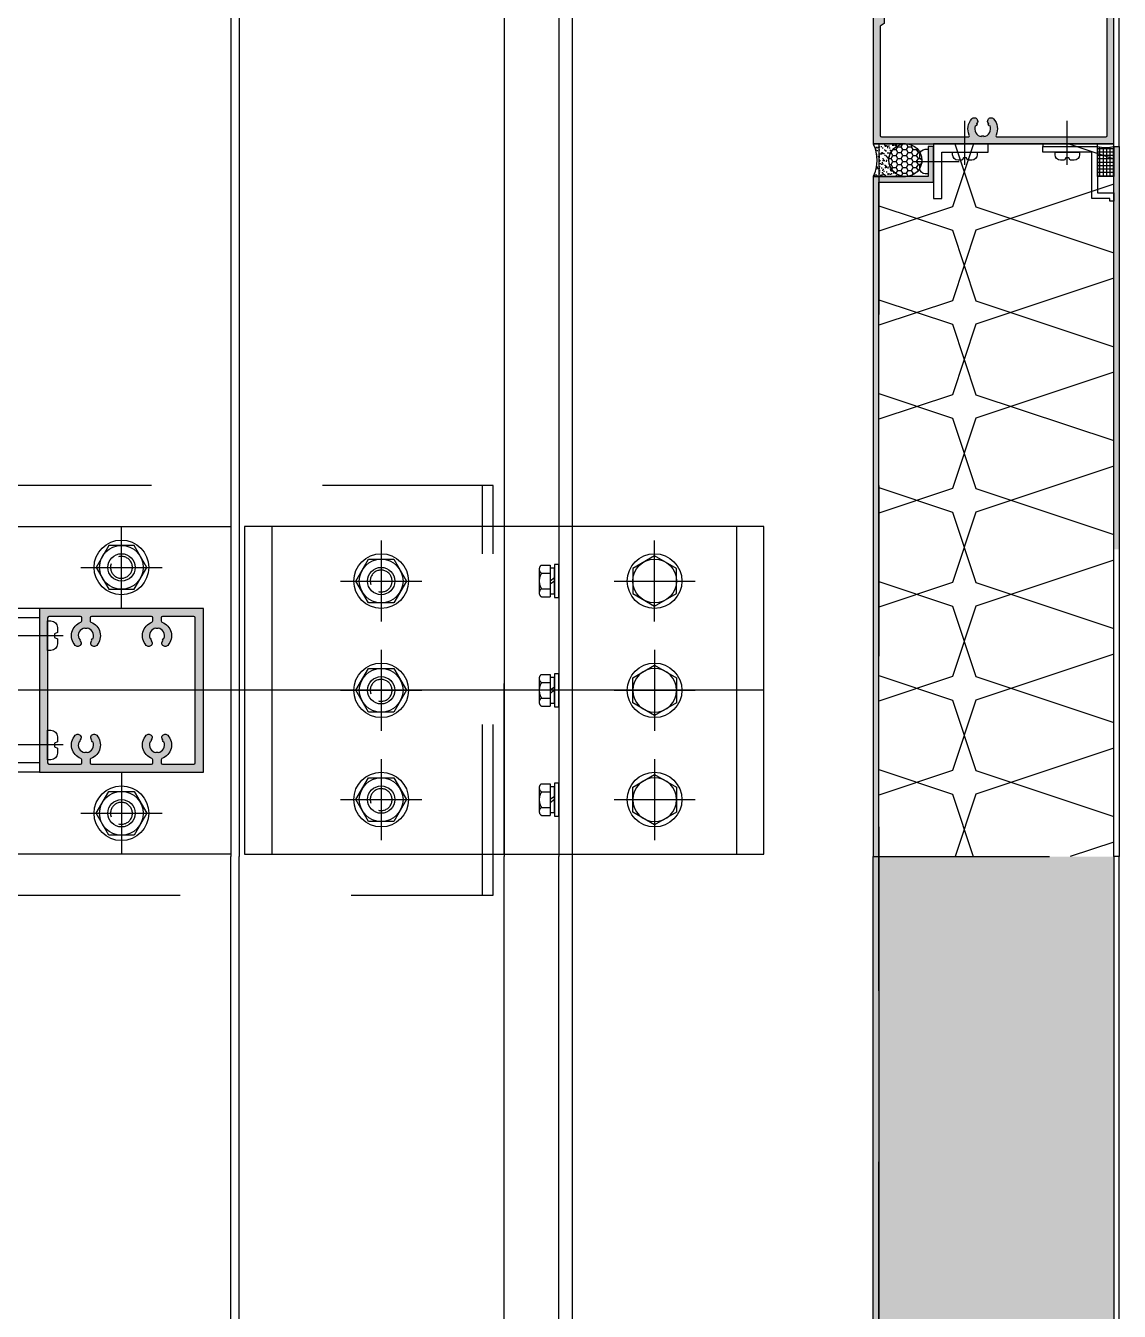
# Model space of a CAD drawing. Header units: millimetres. Extents: x 12351878 to 12381578, y 696206 to 738256.
# Drawn here: x 12375684.5 to 12376084.5, y 718611.3 to 719081.7 of the extents above; entities that cross this region are included whole.
import ezdxf

# ---------------------------------------------------------------- set-up
doc = ezdxf.new("R2010")
doc.units = ezdxf.units.MM
doc.header["$LTSCALE"] = 1000
for name, pattern in [('CENTER', [50.800000000000004, 31.75, -6.35, 6.35, -6.35]), ('CENTER2', [28.575000000000003, 19.05, -3.175, 3.175, -3.175]), ('HIDDEN', [0.125, 0.0625, -0.0625])]:
    doc.linetypes.add(name, pattern=pattern)
for name, color, linetype in [('ALUM', 1, 'Continuous'), ('ELASTOMER', 6, 'Continuous'), ('ELASTOMER-V', 241, 'Continuous'), ('ELASTROMER-V', 241, 'Continuous'), ('EXTRUSION-V', 141, 'Continuous'), ('EXTRUSION1', 4, 'Continuous'), ('EXTRUSION2', 133, 'Continuous'), ('FASTENER', 191, 'Continuous'), ('GRID', 8, 'CENTER'), ('INSUL', 8, 'HIDDEN'), ('SILICONE', 8, 'Continuous'), ('SILICONE-V', 9, 'Continuous'), ('SUS-V', 201, 'Continuous'), ('SYMBOL', 7, 'Continuous'), ('型材断面填充', 254, 'Continuous'), ('铝板断面填充', 14, 'Continuous')]:
    doc.layers.add(name, color=color, linetype=linetype)
pattern_1 = [(108.4349488229, (4.298127259986088, -84.81947217989064), (-85.96254519989373, 223.5026175200561), [27.18393566857991, -244.6535006285731]), (18.43494882299999, (-81.66441793996306, -110.6082357398754), (171.925090399852, 68.7700361601878), [81.55266663119177, -190.2847696659613]), (71.565051177, (-4.298127260008826, -84.81947217989064), (6.041983059165127e-11, 34.3850180799565), [27.1839356685799, -244.6535006285729]), (161.5650511771, (-4.298127260008826, -59.0307086199059), (-85.96254520004057, 17.1925090400064), [81.55266663119174, -190.2847696659613])]

# ---------------------------------------------------------------- blocks, each defined once
blk = doc.blocks.new('*U133')
at = {"linetype": 'CENTER2', "ltscale": 0.5}
blk.add_line((0, 5.682552812322683), (0, -13.72271173098998), dxfattribs=at)
at = {"color": 0, "linetype": 'ByBlock'}
blk.add_lwpolyline([(-0.6749999999992724, 2.506874680595502), (-1.174999999999272, 3.599999999998545), (-2.999999999998181, 3.600000000002183, 0.4142135623730951), (-5.399999999999636, 1.200000000000728), (-5.399999999999636, 0), (5.399999999999636, 0), (5.400000000001455, 1.19999999999709, 0.4142135623730951), (3.000000000001819, 3.599999999998545), (1.174999999999272, 3.599999999998545), (0.6749999999992724, 2.506874680595502)], format="xyb", close=True, dxfattribs=at)
blk = doc.blocks.new('*U110')
at = {"layer": 'INSUL'}
h = blk.add_hatch(dxfattribs=at)
h.set_pattern_fill('保温棉50', color=256, scale=4.298127259997456, angle=90, pattern_type=2)
h.set_pattern_definition(pattern_1)
h.paths.add_polyline_path([(-1.13686837721616e-11, -71.92509039989827), (85.96254519993776, -71.92509039989827), (85.96254519993776, 188.9017113242342), (-1.13686837721616e-11, 188.9017113242342)])
blk.add_lwpolyline([(-1.13686837721616e-11, -71.92509039989827), (85.96254519993776, -71.92509039989827), (85.96254519993776, 188.9017113242342), (-1.13686837721616e-11, 188.9017113242342)], close=True, dxfattribs=at)
blk = doc.blocks.new('20221208-LC02')
at = {"layer": '型材断面填充', "linetype": 'ByBlock'}
h = blk.add_hatch(color=256, dxfattribs=at)
edge = h.paths.add_edge_path(flags=16)
edge.add_line((2.5, -6.99999999960346), (2.5, -47))
edge.add_arc((3, -47), 0.5, 180, 270)
edge.add_line((3, -47.5), (34.65579523838096, -47.49999999999636))
edge.add_arc((34.65579523683118, -47.00000000242653), 0.4999999975698302, 270.0000001775916, 385.0702281711805)
edge.add_arc((39.99995091589517, -44.5000000142536), 5.399999990810145, 137.5299817759611, 205.0702278479145, ccw=False)
edge.add_arc((36.9387832742359, -41.69790212291264), 1.250000000089422, 29.999999994727887, 137.5299819162502, ccw=False)
edge.add_arc((36.93878327609127, -41.69790210733845), 1.249999990696188, -42.470018660997084, 29.99999941902189, ccw=False)
edge.add_arc((39.99995091848541, -44.49999999810461), 2.900000000181009, 137.529981922016, 142.0718582329696)
edge.add_line((37.71248232560174, -42.71744917481192), (37.97509137222369, -42.86906657857253))
edge.add_arc((39.9999509184272, -44.49999999786814), 2.600000000005153, 141.1501169040583, 158.8498831005553)
edge.add_line((37.57509137225861, -43.56188690160343), (37.31248232560029, -43.41026949783918))
edge.add_arc((39.99995091840537, -44.49999999789361), 2.900000000010801, 157.9281417677023, 262.0718582346679)
edge.add_line((39.59995091844758, -47.37228132117889), (39.59995091845485, -47.06904651365767))
edge.add_arc((39.99995091835444, -44.4999999979409), 2.599999999968484, 261.1501169037022, 278.8498831005157)
edge.add_line((40.39995091844321, -47.06904651362856), (40.39995091845776, -47.37228132117889))
edge.add_arc((39.9999509183981, -44.49999999792271), 2.899999999995512, 277.9281417674047, 382.0718582349279)
edge.add_line((42.68741951114498, -43.41026949774823), (42.42481046450848, -43.5618869015052))
edge.add_arc((39.99995091839082, -44.4999999979118), 2.600000000009137, 21.15011690276566, 38.84988309937198)
edge.add_line((42.02481046449975, -42.86906657849249), (42.28741951112897, -42.71744917471733))
edge.add_arc((39.99995106457936, -44.50000017262209), 2.899999992084716, 37.92814626531133, 42.47002339311909)
edge.add_arc((43.06111853289622, -41.69790209024723), 1.249999999762535, 150.000000009156, 222.4700181958035, ccw=False)
edge.add_arc((43.06111854433402, -41.69790208929044), 1.250000009190942, 42.470018990228596, 150.0000003092716, ccw=False)
edge.add_arc((39.99995091773599, -44.49999999361535), 5.399999997576094, -25.07022803200431, 42.4700186433916, ccw=False)
edge.add_arc((45.34410659842979, -47), 0.5000000000005413, 154.9297720058249, 270)
edge.add_line((45.34410659842979, -47.5), (84.99995091736491, -47.49999999998909))
edge.add_arc((84.99995091736491, -46.99999999998909), 0.5, 270, 360)
edge.add_line((85.49995091736491, -46.99999999998909), (85.49995091736491, 47.00000000001091))
edge.add_arc((84.99995091736491, 47.00000000001091), 0.5, 0, 90)
edge.add_line((84.99995091736491, 47.50000000001091), (45.34410659792775, 47.5))
edge.add_arc((45.34410659792775, 47.00000000000364), 0.499999999996362, 90, 205.070227985965)
edge.add_arc((39.9999509169138, 44.49999999430656), 5.399999997577029, -42.470018642462094, 25.070228024716982, ccw=False)
edge.add_arc((43.06111854356277, 41.69790209003622), 1.250000009194104, 209.9999996913284, 317.5299810103656, ccw=False)
edge.add_arc((43.06111853211041, 41.69790209099301), 1.249999999750459, 137.5299818046885, 209.9999999917775, ccw=False)
edge.add_arc((39.99995106378628, 44.50000017328784), 2.899999992045648, 317.5299766079323, 322.0718537359109)
edge.add_line((42.28741951034317, 42.71744917545584), (42.02481046370667, 42.86906657922373))
edge.add_arc((39.99995091759047, 44.49999999858846), 2.599999999980514, 321.1501169016652, 338.8498830984475)
edge.add_line((42.42481046370085, 43.56188690224371), (42.68741951033735, 43.41026949849038))
edge.add_arc((39.99995091757592, 44.49999999861393), 2.899999999996318, 337.9281417661126, 442.0718582336118)
edge.add_line((40.39995091758465, 47.37228132187738), (40.3999509175701, 47.06904651432706))
edge.add_arc((39.99995091753226, 44.49999999863212), 2.599999999968184, 81.15011690061799, 98.84988309743153)
edge.add_line((39.59995091758174, 47.06904651434161), (39.59995091756718, 47.37228132186283))
edge.add_arc((39.99995091757592, 44.49999999858846), 2.900000000006504, 97.92814176635848, 202.0718582335795)
edge.add_line((37.31248232479993, 43.41026949847583), (37.57509137145098, 43.56188690225099))
edge.add_arc((39.99995091759047, 44.49999999855208), 2.599999999991428, 201.1501169004238, 218.8498830971071)
edge.add_line((37.97509137143061, 42.86906657922373), (37.71248232480866, 42.71744917546312))
edge.add_arc((39.99995091768506, 44.49999999883585), 2.900000000224605, 217.9281417683661, 222.4700180793446)
edge.add_arc((36.93878327532002, 41.6979021079751), 1.249999990694837, -29.999999418133086, 42.47001866193938, ccw=False)
edge.add_arc((36.93878327346465, 41.69790212354928), 1.250000000087285, 222.4700180848151, 330.00000000616086, ccw=False)
edge.add_arc((39.99995091507299, 44.50000001494118), 5.39999999081059, 154.9297721593727, 222.4700182250489, ccw=False)
edge.add_arc((34.65579523569613, 47.00000000243381), 0.4999999975694139, 334.929771835921, 449.9999998232421)
edge.add_line((34.65579523723864, 47.50000000000364), (3, 47.5))
edge.add_arc((3, 47), 0.5, 90, 180)
edge.add_line((2.5, 47), (2.5, 7.00000000039654))
edge.add_line((2.5, 7.00000000039654), (4, 6.00000000039654))
edge.add_line((4, 6.00000000039654), (4, -5.99999999960346))
edge.add_line((4, -5.99999999960346), (2.5, -6.99999999960346))
edge = h.paths.add_edge_path()
edge.add_line((0, -0.2999999999992724), (0, -50))
edge.add_line((0, -50), (87.99995091736491, -49.99999999998909))
edge.add_line((87.99995091736491, -49.99999999998909), (87.99995091736491, 50.00000000001091))
edge.add_line((87.99995091736491, 50.00000000001091), (0, 50))
edge.add_line((0, 50), (0, 0.2999999999992724))
edge.add_arc((0, 0), 0.2999999999992724, -90, 90, ccw=False)
at = {"color": 0, "linetype": 'ByBlock'}
for points in [[(0, -0.2999999999992724), (0, -50), (87.99995091736491, -49.99999999998909), (87.99995091736491, 50.00000000001091), (0, 50), (0, 0.2999999999992724, -0.9999999999999999)], [(2.5, -6.99999999960346), (2.5, -47, 0.414213562373095), (3, -47.5), (34.65579523838096, -47.49999999999636, 0.5490175104175196), (35.10868978350481, -46.78813559492119, -0.3035384596239542), (36.01674482313683, -40.85389673494501, -0.5069448702634813), (38.02131502910197, -41.07290212296721, -0.3271885650726631), (37.86082171175804, -42.54190749825284, 0.01982026876785896), (37.71248232560174, -42.71744917481192), (37.97509137222369, -42.86906657857253, 0.07738371066582642), (37.57509137225861, -43.56188690160343), (37.31248232560029, -43.41026949783918, 0.4885090795910595), (39.59995091844758, -47.37228132117889), (39.59995091845485, -47.06904651365767, 0.07738371066725233), (40.39995091844321, -47.06904651362856), (40.39995091845776, -47.37228132117889, 0.4885090795940417), (42.68741951114498, -43.41026949774823), (42.42481046450848, -43.5618869015052, 0.07738371066635864), (42.02481046449975, -42.86906657849249), (42.28741951112897, -42.71744917471733, 0.01982027233345179), (42.1390800836889, -42.54190747979737, -0.3271885655898134), (41.97858677827026, -41.07290209053826, -0.5069448669586435), (43.98315698879742, -40.85389668058633, -0.3035384624997088), (44.89121204890398, -46.78813559286573, 0.5490175104135072), (45.34410659842979, -47.5), (84.99995091736491, -47.49999999998909, 0.414213562373095), (85.49995091736491, -46.99999999998909), (85.49995091736491, 47.00000000001091, 0.414213562373095), (84.99995091736491, 47.50000000001091), (45.34410659792775, 47.5, 0.5490175103733188), (44.89121204837284, 46.78813559293485, -0.3035384624606132), (43.98315698803344, 40.85389668134303, -0.5069448669602903), (41.97858677750628, 41.07290209127314, -0.3271885655898843), (42.13908008290309, 42.54190748052861, 0.01982027233416778), (42.28741951034317, 42.71744917545584), (42.02481046370667, 42.86906657922373, 0.07738371066710646), (42.42481046370085, 43.56188690224371), (42.68741951033735, 43.41026949849038, 0.4885090795931064), (40.39995091758465, 47.37228132187738), (40.3999509175701, 47.06904651432706, 0.07738371066724005), (39.59995091758174, 47.06904651434161), (39.59995091756718, 47.37228132186283, 0.4885090795916054), (37.31248232479993, 43.41026949847583), (37.57509137145098, 43.56188690225099, 0.07738371066666419), (37.97509137143061, 42.86906657922373), (37.71248232480866, 42.71744917546312, 0.01982026876795936), (37.86082171097223, 42.54190749890404, -0.327188565073362), (38.02131502833799, 41.07290212362204, -0.5069448702631493), (36.01674482238013, 40.85389673556347, -0.3035384595938929), (35.10868978239159, 46.78813559498667, 0.549017510375187), (34.65579523723864, 47.50000000000364), (3, 47.5, 0.414213562373095), (2.5, 47), (2.5, 7.00000000039654), (4, 6.00000000039654), (4, -5.99999999960346)]]:
    blk.add_lwpolyline(points, format="xyb", close=True, dxfattribs=at)
blk = doc.blocks.new('*U113')
at = {"layer": 'ELASTOMER-V', "linetype": 'ByBlock'}
h = blk.add_hatch(dxfattribs=at)
h.set_pattern_fill('HONEY', color=256, scale=10, angle=90.00000000002557, style=0)
h.set_pattern_definition([(90, (777.9763210752899, -18948.4054980909), (-1.082531754731385, 1.874999999999516), [1.25, -2.5]), (210.0000000000255, (777.9763210752899, -18948.4054980909), (-1.082531754729711, -1.875000000000482), [1.249999999999997, -2.499999999999994]), (150.0000000000255, (777.9763210752899, -18948.4054980909), (-2.165063509461096, -9.662e-13), [-2.5, 1.25])])
edge = h.paths.add_edge_path()
edge.add_arc((6.00000064651249, 11.73395076351153), 5.999999344334356, 0, 360)
at = {"layer": 'SILICONE'}
h = blk.add_hatch(dxfattribs=at)
h.set_pattern_fill('AR-SAND', color=256, angle=90.00000000002557, style=0)
h.set_pattern_definition([(127.5000000000256, (777.9763210752899, -18948.4054980909), (-1.92682376901313, -0.0629933581104684), [0, -1.52, 0, -1.7, 0, -1.625]), (97.50000000002554, (777.9763210752899, -18948.4054980909), (-2.82214606523053, 1.769776705266466), [0, -0.82, 0, -1.369999999999999, 0, -0.525]), (57.50000000002556, (777.9763210752899, -18949.63549809088), (-0.0056590535383553, 3.114141861751492), [0, -0.4999999999999977, 0, -1.79999999999999, 0, -2.34999999999998]), (47.50000000002557, (777.9763210752899, -18949.63549809088), (-0.8776755649355914, 3.006126604571902), [0, -0.25, 0, -1.179999999999999, 0, -1.35])])
edge = h.paths.add_edge_path()
edge.add_line((-1.223408617079258e-06, 11.73395025841455), (0, 0))
edge.add_arc((5.999999995414328, -13.71720165333131), 14.97202795693112, 66.37509497301721, 113.62490502698279, ccw=False)
edge.add_line((11.99999999082866, 0), (11.9999999908614, 11.73395126860851))
edge.add_arc((6.000000646510671, 11.73395076350608), 5.999999344350748, -179.99999517673064, 4.8233733878078056e-06, ccw=False)
at = {"layer": '铝板断面填充', "linetype": 'ByBlock'}
h = blk.add_hatch(color=256, dxfattribs=at)
h.dxf.hatch_style = 1
h.paths.add_polyline_path([(260.8268017248677, 1.999999999914833), (235.0089170230833, 1.999999999900281), (13.99999999082866, 2), (13.9999999908614, 22), (0.9999999908613972, 22), (0.9999999908613972, 19.99999999999272), (11.9999999908614, 19.99999999999272), (11.99999999082866, 0), (235.0089170230833, -9.971953143752616e-11), (260.8268017248677, -9.244357382334268e-11)])
at = {"layer": 'ALUM'}
blk.add_lwpolyline([(260.8268017248677, 1.999999999914833), (235.0089170230833, 1.999999999900281), (13.99999999082866, 2), (13.9999999908614, 22), (0.9999999908613972, 22), (0.9999999908613972, 19.99999999999272), (11.9999999908614, 19.99999999999272), (11.99999999082866, 0), (235.0089170230833, -9.971953143752616e-11), (260.8268017248677, -9.244357382334268e-11)], close=True, dxfattribs=at)
at = {"layer": 'ELASTOMER'}
blk.add_circle((6.00000064651249, 11.73395076351153), 5.999999344334356, dxfattribs=at)
at = {"layer": 'EXTRUSION2'}
blk.add_lwpolyline([(-9.138602763414383e-09, 42), (-9.138602763414383e-09, 22), (19.9999999908614, 22), (19.9999999908614, 25), (2.999999990861397, 25), (2.999999990861397, 42)], close=True, dxfattribs=at)
at = {"layer": 'SILICONE'}
blk.add_lwpolyline([(-1.223408617079258e-06, 11.73395025841455), (0, 0), (0, 0, -0.2091377174264752), (11.99999999082866, 0), (11.9999999908614, 11.73395126860851, -1.000000000000909), (1.302159944316372e-06, 11.73395025841455)], format="xyb", dxfattribs=at)
at = {"layer": 'FASTENER', "xscale": -0.8333333333333337, "yscale": 0.8333333333333337, "zscale": 0.8333333333333337}
for p, rotation in [((2.999999990861397, 33.5), 269.9999999999745), ((6.499999990861397, 19.99999999999272), 180)]:
    blk.add_blockref('*U133', p, dxfattribs=dict(at, rotation=rotation))
blk = doc.blocks.new('gyqs3')
at = {"layer": 'SILICONE-V', "linetype": 'ByBlock'}
h = blk.add_hatch(dxfattribs=at)
h.set_pattern_fill('ANSI37', color=256, scale=9.999999999999998, angle=315.0000000000287, style=0)
h.set_pattern_definition([(360, (1927.384987747297, 1483.063069086988), (-6.262703787251599e-13, 1.25), []), (90, (1927.384987747297, 1483.063069086988), (-1.25, -6.262703787251599e-13), [])])
edge = h.paths.add_edge_path()
edge.add_line((3384.962588971481, 753.571656515589), (3378.962588854134, 753.571656515589))
edge.add_line((3378.962588854134, 753.571656515589), (3378.962588854134, 764.571656512795))
edge.add_arc((3381.962588904426, 777.8309493771521), 13.59444178936893, 257.2511165224275, 282.7488835497324)
edge.add_line((3384.962588971481, 764.5716565162875), (3384.962588971481, 753.571656515589))
at = {"layer": '铝板断面填充'}
blk.add_hatch(color=14, dxfattribs=at).paths.add_polyline_path([(3386.962588399649, 617.1543725326192), (3384.962588975206, 617.1543725326192), (3384.962588975206, 764.5716565162875), (3386.962588399649, 764.5716565162875)])
at = {"layer": 'ALUM', "elevation": 1.044022991641921e-07}
blk.add_lwpolyline([(3384.962588971481, 504.744854418328), (3384.962588971481, 764.5716565162875), (3386.962588394061, 764.5716565162875), (3386.962588395923, 504.744854418328)], dxfattribs=at)
at = {"layer": 'ELASTROMER-V', "linetype": 'HIDDEN', "elevation": 1.044022991641921e-07}
blk.add_lwpolyline([(3358.962588850409, 764.5716565129114), (3378.962588854134, 764.571656512795), (3378.962588854134, 765.5716565162875), (3358.962588850409, 765.5716565164039)], close=True, dxfattribs=at)
at = {"layer": 'EXTRUSION-V'}
for p, q in [((3061.990346008912, 2701.57128242671, 6.39902776006226e-08), (3061.989779282361, 504.744854418328, 6.062672738505555e-08)), ((3064.990346008912, 2701.571282426594, 6.39902776006226e-08), (3064.989779282361, 504.744854418328, 6.06267273851361e-08)), ((3161.993812968954, 1945.571655981708, 6.409633599743379e-08), (3161.994079003111, 504.744854418328, 5.786616234626847e-08)), ((3181.990245552734, 1945.571655981708, 6.415105536017231e-08), (3181.989840487018, 504.744854418328, 5.793117549911852e-08)), ((3186.989289442077, 504.744854418328, 5.794517940367478e-08), (3186.989289442077, 1945.571655981708, 6.41753533369835e-08)), ((3386.962588394061, 764.5716565162875, 1.044022991641921e-07), (3386.962588394061, 843.5716561424779, 1.044022991641921e-07))]:
    blk.add_line(p, q, dxfattribs=at)
at = {"layer": 'EXTRUSION1', "elevation": 1.044022991641921e-07}
blk.add_lwpolyline([(3383.462588850409, 744.5716565162875), (3383.462588850409, 745.5716565168696), (3376.962588854134, 745.5716565160546), (3376.962588854134, 762.5716547109187), (3358.962588669732, 762.5716565129114), (3358.962588850409, 764.5716565129114), (3378.962588854134, 764.5716545309406), (3378.962588854134, 747.5716565162875), (3384.962588848546, 747.5716565171024), (3384.962588850409, 744.5716565165203)], close=True, dxfattribs=at)
at = {"layer": 'SILICONE', "elevation": 1.044022991641921e-07}
blk.add_lwpolyline([(3384.962588971481, 753.571656515589), (3378.962588854134, 753.571656515589), (3378.962588854134, 764.571656512795), (3378.962588854134, 764.571656512795, 0.1117163067831161), (3384.962588971481, 764.5716565162875)], format="xyb", close=True, dxfattribs=at)
at = {"color": 0, "linetype": 'ByBlock', "rotation": 270}
blk.add_blockref('*U113', (3297.000045383349, 765.5716561432928, 6.417535333698348e-08), dxfattribs=at)
at = {"layer": 'EXTRUSION1'}
blk.add_blockref('20221208-LC02', (3297.000045383349, 815.5716561424779, 1.044022991641921e-07), dxfattribs=at)
at = {"layer": 'FASTENER', "xscale": -0.8333333333333337, "yscale": 0.8333333333333337, "zscale": 0.8333333333333337, "rotation": 180}
blk.add_blockref('*U133', (3367.962588762864, 762.5716556119733, 1.044022991641921e-07), dxfattribs=at)
at = {"layer": 'INSUL', "rotation": 180}
blk.add_blockref('*U110', (3384.962492762133, 693.6465657425579, 1.044022991641921e-07), dxfattribs=at)
blk = doc.blocks.new('*U167')
at = {"layer": '铝板断面填充', "linetype": 'ByBlock'}
h = blk.add_hatch(color=256, dxfattribs=at)
h.dxf.hatch_style = 1
h.paths.add_polyline_path([(3424.173190181649, 1.999999998793663), (3398.355305479864, 1.999999998779111), (13.99999999082866, 2), (13.9999999908614, 22), (0.9999999908613972, 22), (0.9999999908613972, 19.99999999999272), (11.9999999908614, 19.99999999999272), (11.99999999082866, 0), (3398.355305479864, -1.220888995067184e-09), (3424.173190181649, -1.213613037453e-09)])
at = {"layer": 'ALUM'}
blk.add_lwpolyline([(3424.173190181649, 1.999999998793663), (3398.355305479864, 1.999999998779111), (13.99999999082866, 2), (13.9999999908614, 22), (0.9999999908613972, 22), (0.9999999908613972, 19.99999999999272), (11.9999999908614, 19.99999999999272), (11.99999999082866, 0), (3398.355305479864, -1.220888995067184e-09), (3424.173190181649, -1.213613037453e-09)], close=True, dxfattribs=at)
blk = doc.blocks.new('*U166')
at = {"layer": 'INSUL'}
h = blk.add_hatch(dxfattribs=at)
h.set_pattern_fill('保温棉50', color=256, scale=4.298127259997456, angle=90, pattern_type=2)
h.set_pattern_definition(pattern_1)
h.paths.add_polyline_path([(-1.13686837721616e-11, -71.92509039989827), (85.96254519993776, -71.92509039989827), (85.96254519993776, 3352.248099871195), (-1.13686837721616e-11, 3352.248099871195)])
blk.add_lwpolyline([(-1.13686837721616e-11, -71.92509039989827), (85.96254519993776, -71.92509039989827), (85.96254519993776, 3352.248099871195), (-1.13686837721616e-11, 3352.248099871195)], close=True, dxfattribs=at)
blk = doc.blocks.new('M10.3')
at = {"color": 0, "linetype": 'ByBlock'}
blk.add_lwpolyline([(-4.618802153517009, 8), (-9.237604307034019, 0), (-4.618802153517009, -8), (4.618802153517009, -8), (9.237604307034019, 0), (4.618802153517009, 8)], close=True, dxfattribs=at)
blk.add_circle((0, 0), 8, dxfattribs=at)
blk = doc.blocks.new('20211009-LC02')
at = {"layer": '型材断面填充', "linetype": 'ByBlock'}
h = blk.add_hatch(color=256, dxfattribs=at)
edge = h.paths.add_edge_path(flags=16)
edge.add_arc((41.00000000001819, -25.44426301859392), 0.4999999999999998, 0, 69.82872861669591, ccw=False)
edge.add_line((41.50000000001819, -25.44426301859392), (41.50000000001819, -26.5))
edge.add_arc((41.00000000001819, -26.5), 0.5, -90, 0, ccw=False)
edge.add_line((41.00000000001819, -27), (18.99999999998181, -27))
edge.add_arc((18.99999999998181, -26.5), 0.5, 180, 270, ccw=False)
edge.add_line((18.49999999998181, -26.5), (18.49999999998181, -25.44426301859392))
edge.add_arc((18.99999999998181, -25.44426301859392), 0.5, 110.17127138330409, 180.0000000000004, ccw=False)
edge.add_arc((16.99999999846718, -19.99999998975896), 5.299999994241182, 290.1712713833037, 402.0225912390615)
edge.add_arc((20.00866778311671, -17.28883453651324), 1.250000000011423, 42.02259133205128, 149.9999999991663)
edge.add_arc((20.00866778311318, -17.28883453647691), 1.24999999999019, 150.0000000005275, 222.0225913352153)
edge.add_arc((17.00000000016816, -20.00000000010179), 2.799999999921372, 38.51962425816282, 42.02259133574921, ccw=False)
edge.add_line((19.19070570543408, -18.25620858124603), (19.07334647121024, -18.34962597868434))
edge.add_arc((17.00000000002131, -19.99999999997734), 2.649999999952909, 21.480375745988283, 38.5196242542641, ccw=False)
edge.add_line((19.46593906379712, -19.02961629571655), (19.60552052024286, -18.97468891624157))
edge.add_arc((17.0000000000007, -19.99999999999879), 2.799999999978288, -81.48037574623078, 21.480375745981576, ccw=False)
edge.add_line((17.41481481479423, -22.76910250249057), (17.3925925925796, -22.62075772557728))
edge.add_arc((16.99999999998181, -19.99999999997812), 2.6500000000095, 261.48037574577404, 278.51962425422596, ccw=False)
edge.add_line((16.60740740738402, -22.62075772557728), (16.58518518516211, -22.76910250250512))
edge.add_arc((16.99999999998005, -19.9999999999814), 2.800000000013497, 158.5196242543646, 261.4803757458337, ccw=False)
edge.add_line((14.39447947969893, -18.97468891622702), (14.53406093614467, -19.02961629571655))
edge.add_arc((16.99999999994845, -19.99999999999349), 2.649999999984852, 141.4803757458394, 158.5196242539085, ccw=False)
edge.add_line((14.92665352873155, -18.34962597868434), (14.8092942945077, -18.25620858124603))
edge.add_arc((16.99999999974143, -20.00000000023755), 2.799999999980722, 137.9774086628083, 141.4803757392535, ccw=False)
edge.add_arc((13.99133221682108, -17.28883453647951), 1.250000000001652, 317.977408662725, 389.9999999996919)
edge.add_arc((13.9913322168138, -17.28883453649175), 1.250000000014083, 30.0000000000111, 137.9774086680376)
edge.add_arc((16.99999999998473, -19.9999999999683), 5.299999999994172, 137.977408668096, 249.8287286534831)
edge.add_arc((14.99999999998181, -25.44426303548749), 0.4999999999999991, 0, 69.8287286534831, ccw=False)
edge.add_line((15.49999999998181, -25.44426303548749), (15.49999999998181, -26.5))
edge.add_arc((14.99999999998181, -26.5), 0.5, -90, 0, ccw=False)
edge.add_line((14.99999999998181, -27), (3.5, -27))
edge.add_arc((3.5, -26.5), 0.5, 180, 270, ccw=False)
edge.add_line((3, -26.5), (3, 26.5))
edge.add_arc((3.5, 26.5), 0.5, 90, 180, ccw=False)
edge.add_line((3.5, 27), (14.99999999998181, 27))
edge.add_arc((14.99999999998181, 26.5), 0.5, 0, 90, ccw=False)
edge.add_line((15.49999999998181, 26.5), (15.49999999998181, 25.44426303548749))
edge.add_arc((14.99999999998181, 25.4442630354875), 0.4999999999999982, 290.17127134651616, 359.9999999999992, ccw=False)
edge.add_arc((16.99999999998473, 19.9999999999683), 5.299999999994172, 110.1712713465169, 222.022591331904)
edge.add_arc((13.9913322168138, 17.28883453649175), 1.250000000014084, 222.0225913319624, 329.9999999999889)
edge.add_arc((13.99133221682108, 17.28883453647951), 1.250000000001654, 330.0000000003081, 402.0225913372749)
edge.add_arc((16.99999999974138, 20.00000000023749), 2.799999999980643, 218.5196242607463, 222.0225913371916, ccw=False)
edge.add_line((14.80929429450771, 18.25620858124603), (14.92665352873155, 18.34962597868434))
edge.add_arc((16.99999999994844, 19.99999999999348), 2.649999999984832, 201.4803757460915, 218.5196242541605, ccw=False)
edge.add_line((14.53406093614467, 19.02961629571655), (14.39447947969893, 18.97468891622702))
edge.add_arc((16.99999999998005, 19.9999999999814), 2.800000000013497, 98.51962425416622, 201.4803757456355, ccw=False)
edge.add_line((16.58518518516212, 22.76910250250512), (16.60740740738402, 22.62075772557728))
edge.add_arc((16.99999999998181, 19.99999999997812), 2.650000000009493, 81.48037574577398, 98.51962425422602, ccw=False)
edge.add_line((17.3925925925796, 22.62075772557728), (17.41481481479423, 22.76910250249057))
edge.add_arc((17.0000000000007, 19.99999999999879), 2.799999999978287, -21.48037574598152, 81.48037574623078, ccw=False)
edge.add_line((19.60552052024286, 18.97468891624158), (19.46593906379712, 19.02961629571655))
edge.add_arc((17.00000000002131, 19.99999999997734), 2.649999999952909, 321.4803757457359, 338.5196242540118, ccw=False)
edge.add_line((19.07334647121024, 18.34962597868434), (19.19070570543408, 18.25620858124603))
edge.add_arc((17.00000000016816, 20.00000000010179), 2.799999999921372, 317.97740866425073, 321.48037574183724, ccw=False)
edge.add_arc((20.00866778311318, 17.28883453647691), 1.249999999990189, 137.9774086647847, 209.9999999994725)
edge.add_arc((20.00866778311672, 17.28883453651324), 1.250000000011421, 210.0000000008337, 317.9774086679486)
edge.add_arc((16.99999999846717, 19.99999998975896), 5.299999994241182, 317.9774087609385, 429.8287286166963)
edge.add_arc((18.99999999998181, 25.44426301859392), 0.4999999999999998, 180, 249.8287286166959, ccw=False)
edge.add_line((18.49999999998181, 25.44426301859392), (18.49999999998181, 26.5))
edge.add_arc((18.99999999998181, 26.5), 0.5, 90, 180, ccw=False)
edge.add_line((18.99999999998181, 27), (41.00000000001819, 27))
edge.add_arc((41.00000000001819, 26.5), 0.5, 0, 90, ccw=False)
edge.add_line((41.50000000001819, 26.5), (41.50000000001819, 25.44426301859392))
edge.add_arc((41.00000000001819, 25.44426301859392), 0.5, -69.82872861669591, 0, ccw=False)
edge.add_arc((43.00000000153282, 19.99999998975896), 5.299999994241184, 110.1712713833037, 222.0225912390615)
edge.add_arc((39.99133221688328, 17.28883453651324), 1.250000000011421, 222.0225913320514, 329.9999999991663)
edge.add_arc((39.99133221688682, 17.28883453647691), 1.249999999990187, 330.0000000005275, 402.0225913352152)
edge.add_arc((42.99999999983196, 20.00000000010179), 2.799999999921459, 218.5196242581613, 222.0225913357477, ccw=False)
edge.add_line((40.80929429456592, 18.25620858124603), (40.92665352878976, 18.34962597868434))
edge.add_arc((42.99999999997869, 19.99999999997736), 2.649999999952919, 201.4803757459885, 218.5196242542642, ccw=False)
edge.add_line((40.53406093620288, 19.02961629571655), (40.39447947975714, 18.97468891624158))
edge.add_arc((42.9999999999993, 19.99999999999879), 2.79999999997828, 98.51962425376888, 201.4803757459815, ccw=False)
edge.add_line((42.58518518520578, 22.76910250249057), (42.6074074074204, 22.62075772557728))
edge.add_arc((43.00000000001819, 19.99999999997813), 2.650000000009483, 81.48037574577398, 98.51962425422602, ccw=False)
edge.add_line((43.39259259261598, 22.62075772557728), (43.41481481483788, 22.76910250250512))
edge.add_arc((43.00000000001994, 19.99999999998139), 2.800000000013504, -21.480375745635172, 81.48037574583373, ccw=False)
edge.add_line((45.60552052030108, 18.97468891622703), (45.46593906385533, 19.02961629571655))
edge.add_arc((43.00000000005156, 19.99999999999349), 2.649999999984842, 321.48037574583935, 338.5196242539084, ccw=False)
edge.add_line((45.07334647126845, 18.34962597868434), (45.19070570549229, 18.25620858124603))
edge.add_arc((43.00000000025856, 20.00000000023754), 2.799999999980725, 317.97740866280844, 321.4803757392536, ccw=False)
edge.add_arc((46.00866778317892, 17.28883453647951), 1.250000000001652, 137.977408662725, 209.9999999996918)
edge.add_arc((46.0086677831862, 17.28883453649176), 1.250000000014086, 210.0000000000112, 317.9774086680372)
edge.add_arc((43.00000000001526, 19.9999999999683), 5.299999999994178, 317.977408668096, 429.8287286534829)
edge.add_arc((45.0000000000182, 25.4442630354875), 0.500000000000006, 180.0000000000012, 249.82872865348452, ccw=False)
edge.add_line((44.50000000001819, 25.44426303548749), (44.50000000001819, 26.5))
edge.add_arc((45.00000000001819, 26.5), 0.5, 90, 180, ccw=False)
edge.add_line((45.00000000001819, 27), (56.5, 27))
edge.add_arc((56.5, 26.5), 0.5, 0, 90, ccw=False)
edge.add_line((57, 26.5), (57, -26.5))
edge.add_arc((56.5, -26.5), 0.5, -90, 0, ccw=False)
edge.add_line((56.5, -27), (45.00000000001819, -27))
edge.add_arc((45.00000000001819, -26.5), 0.5, 180, 270, ccw=False)
edge.add_line((44.50000000001819, -26.5), (44.50000000001819, -25.44426303548749))
edge.add_arc((45.00000000001819, -25.44426303548749), 0.5, 110.1712713465167, 180, ccw=False)
edge.add_arc((43.00000000001526, -19.9999999999683), 5.299999999994174, 290.171271346517, 402.0225913319039)
edge.add_arc((46.0086677831862, -17.28883453649176), 1.250000000014093, 42.02259133196206, 149.9999999999885)
edge.add_arc((46.00866778317892, -17.2888345364795), 1.250000000001652, 150.0000000003083, 222.0225913372751)
edge.add_arc((43.00000000025862, -20.00000000023754), 2.799999999980683, 38.51962426074721, 42.022591337192296, ccw=False)
edge.add_line((45.19070570549229, -18.25620858124602), (45.07334647126845, -18.34962597868434))
edge.add_arc((43.00000000005156, -19.99999999999349), 2.649999999984842, 21.480375746091624, 38.51962425416059, ccw=False)
edge.add_line((45.46593906385533, -19.02961629571655), (45.60552052030107, -18.97468891622702))
edge.add_arc((43.00000000001994, -19.9999999999814), 2.800000000013499, -81.48037574583361, 21.480375745635513, ccw=False)
edge.add_line((43.41481481483789, -22.76910250250512), (43.39259259261598, -22.62075772557728))
edge.add_arc((43.00000000001819, -19.99999999997813), 2.650000000009486, 261.480375745774, 278.519624254226, ccw=False)
edge.add_line((42.6074074074204, -22.62075772557728), (42.58518518520577, -22.76910250249057))
edge.add_arc((42.9999999999993, -19.9999999999988), 2.799999999978284, 158.5196242540184, 261.48037574623083, ccw=False)
edge.add_line((40.39447947975714, -18.97468891624157), (40.53406093620288, -19.02961629571655))
edge.add_arc((42.9999999999787, -19.99999999997733), 2.649999999952914, 141.4803757457364, 158.5196242540122, ccw=False)
edge.add_line((40.92665352878975, -18.34962597868435), (40.80929429456592, -18.25620858124603))
edge.add_arc((42.99999999983179, -20.00000000010179), 2.799999999921327, 137.97740866425, 141.4803757418366, ccw=False)
edge.add_arc((39.99133221688682, -17.28883453647691), 1.249999999990197, 317.9774086647848, 389.9999999994726)
edge.add_arc((39.99133221688328, -17.28883453651324), 1.250000000011426, 30.00000000083374, 137.9774086679486)
edge.add_arc((43.00000000153282, -19.99999998975896), 5.29999999424118, 137.9774087609385, 249.8287286166963)
h.paths.add_polyline_path([(0, 30), (60, 30), (60, -30), (0, -30)])
at = {"color": 0, "linetype": 'ByBlock'}
blk.add_lwpolyline([(0, 30), (60, 30), (60, -30), (0, -30)], close=True, dxfattribs=at)
blk.add_lwpolyline([(41.1724137934234, -24.97492999840077, -0.3144773770740608), (41.50000000001819, -25.44426301859392), (41.50000000001819, -26.5, -0.414213562373095), (41.00000000001819, -27), (18.99999999998181, -27, -0.414213562373095), (18.49999999998181, -26.5), (18.49999999998181, -25.44426301859392, -0.3144773770740612), (18.8275862065766, -24.97492999840077, 0.5308775706361929), (20.9372689507727, -16.45205507246283, 0.5094012912244892), (18.92613602838537, -16.66383453649178, 0.3250286796764593), (19.08006661551917, -18.12561400056438, -0.01528576763678031), (19.19070570543408, -18.25620858124603), (19.07334647121024, -18.34962597868434, -0.07448503859061084), (19.46593906379712, -19.02961629571655), (19.60552052024286, -18.97468891624157, -0.4821316613305562), (17.41481481479423, -22.76910250249057), (17.3925925925796, -22.62075772557728, -0.0744850385913834), (16.60740740738402, -22.62075772557728), (16.58518518516211, -22.76910250250512, -0.4821316613265599), (14.39447947969893, -18.97468891622702), (14.53406093614467, -19.02961629571655, -0.07448503858970336), (14.92665352873155, -18.34962597868434), (14.8092942945077, -18.25620858124603, -0.01528576763179958), (14.91993338439352, -18.12561400060804, 0.3250286796874538), (15.07386397155642, -16.6638345364845, 0.5094012912294983), (13.06273104915453, -16.452055072441, 0.5308775713612153), (15.17241379308568, -24.97493001518364, -0.3144773772504498), (15.49999999998181, -25.44426303548749), (15.49999999998181, -26.5, -0.414213562373095), (14.99999999998181, -27), (3.5, -27, -0.414213562373095), (3, -26.5), (3, 26.5, -0.414213562373095), (3.5, 27), (14.99999999998181, 27, -0.414213562373095), (15.49999999998181, 26.5), (15.49999999998181, 25.44426303548749, -0.3144773772504498), (15.17241379308568, 24.97493001518365, 0.5308775713612152), (13.06273104915453, 16.452055072441, 0.5094012912294983), (15.07386397155642, 16.6638345364845, 0.325028679687454), (14.91993338439351, 18.12561400060804, -0.01528576763179958), (14.80929429450771, 18.25620858124603), (14.92665352873155, 18.34962597868434, -0.07448503858970347), (14.53406093614467, 19.02961629571655), (14.39447947969893, 18.97468891622702, -0.4821316613265602), (16.58518518516212, 22.76910250250512), (16.60740740738402, 22.62075772557728, -0.07448503859138363), (17.3925925925796, 22.62075772557728), (17.41481481479423, 22.76910250249057, -0.4821316613305562), (19.60552052024286, 18.97468891624158), (19.46593906379712, 19.02961629571655, -0.07448503859061086), (19.07334647121024, 18.34962597868434), (19.19070570543408, 18.25620858124603, -0.01528576763678031), (19.08006661551917, 18.12561400056438, 0.3250286796764595), (18.92613602838537, 16.66383453649178, 0.5094012912244892), (20.9372689507727, 16.45205507246283, 0.5308775706361929), (18.8275862065766, 24.97492999840077, -0.3144773770740613), (18.49999999998181, 25.44426301859392), (18.49999999998181, 26.5, -0.414213562373095), (18.99999999998181, 27), (41.00000000001819, 27, -0.414213562373095), (41.50000000001819, 26.5), (41.50000000001819, 25.44426301859392, -0.3144773770740608), (41.1724137934234, 24.97492999840077, 0.5308775706361932), (39.0627310492273, 16.45205507246283, 0.5094012912244891), (41.07386397161463, 16.66383453649178, 0.3250286796764595), (40.91993338448083, 18.12561400056438, -0.01528576763678031), (40.80929429456592, 18.25620858124603), (40.92665352878976, 18.34962597868434, -0.0744850385906103), (40.53406093620288, 19.02961629571655), (40.39447947975714, 18.97468891624158, -0.4821316613305571), (42.58518518520578, 22.76910250249057), (42.6074074074204, 22.62075772557728, -0.0744850385913839), (43.39259259261598, 22.62075772557728), (43.41481481483788, 22.76910250250512, -0.4821316613265592), (45.60552052030108, 18.97468891622703), (45.46593906385533, 19.02961629571655, -0.07448503858970325), (45.07334647126845, 18.34962597868434), (45.19070570549229, 18.25620858124603, -0.01528576763179913), (45.08006661560648, 18.12561400060804, 0.3250286796874538), (44.92613602844358, 16.6638345364845, 0.5094012912294975), (46.93726895084546, 16.452055072441, 0.5308775713612139), (44.82758620691433, 24.97493001518364, -0.3144773772504505), (44.50000000001819, 25.44426303548749), (44.50000000001819, 26.5, -0.414213562373095), (45.00000000001819, 27), (56.5, 27, -0.414213562373095), (57, 26.5), (57, -26.5, -0.414213562373095), (56.5, -27), (45.00000000001819, -27, -0.414213562373095), (44.50000000001819, -26.5), (44.50000000001819, -25.44426303548749, -0.3144773772504504), (44.82758620691432, -24.97493001518364, 0.5308775713612139), (46.93726895084547, -16.45205507244101, 0.5094012912294975), (44.92613602844358, -16.6638345364845, 0.3250286796874537), (45.08006661560648, -18.12561400060804, -0.01528576763179913), (45.19070570549229, -18.25620858124602), (45.07334647126845, -18.34962597868434, -0.07448503858970323), (45.46593906385533, -19.02961629571655), (45.60552052030107, -18.97468891622702, -0.4821316613265592), (43.41481481483789, -22.76910250250512), (43.39259259261598, -22.62075772557728, -0.07448503859138385), (42.6074074074204, -22.62075772557728), (42.58518518520577, -22.76910250249057, -0.4821316613305569), (40.39447947975714, -18.97468891624157), (40.53406093620288, -19.02961629571655, -0.07448503859061019), (40.92665352878975, -18.34962597868435), (40.80929429456592, -18.25620858124603, -0.01528576763678031), (40.91993338448083, -18.12561400056439, 0.3250286796764595), (41.07386397161463, -16.66383453649177, 0.5094012912244892), (39.0627310492273, -16.45205507246283, 0.5308775706361932)], format="xyb", close=True, dxfattribs=at)
blk = doc.blocks.new('*U108')
at = {"linetype": 'CENTER2', "ltscale": 0.5}
blk.add_line((0, 5.682552812322683), (0, -26.58337379646923), dxfattribs=at)
at = {"color": 0, "linetype": 'ByBlock'}
blk.add_lwpolyline([(-0.6749999999992724, 2.506874680595502), (-1.174999999999272, 3.599999999998545), (-2.999999999998181, 3.600000000002183, 0.4142135623730951), (-5.399999999999636, 1.200000000000728), (-5.399999999999636, 0), (5.399999999999636, 0), (5.400000000001455, 1.19999999999709, 0.4142135623730951), (3.000000000001819, 3.599999999998545), (1.174999999999272, 3.599999999998545), (0.6749999999992724, 2.506874680595502)], format="xyb", close=True, dxfattribs=at)
blk = doc.blocks.new('20221223-AZM01')
at = {"layer": 'EXTRUSION-V', "linetype": 'HIDDEN'}
for p, q in [((-95.00000000034925, -60), (-95.00000000034925, 60)), ((-75.00000000035652, 60, -1.350288218520887e-08), (-75.00000000035652, -60, -1.350288218520887e-08)), ((-70.0000000003347, -60, -1.350288216926428e-08), (-70.0000000003347, 60)), ((-265.0000000003056, 26.49999403475522, -1.8266751957779e-08), (-456.9999979473505, 26.49999747529364, 5.424523508336342e-09)), ((-265.0000000003056, -26.50000596524478, -1.8266751957779e-08), (-456.9999979473505, -26.5000094057832, 5.424523508336342e-09))]:
    blk.add_line(p, q, dxfattribs=at)
at = {"layer": 'EXTRUSION-V'}
for p, q in [((-265.0000000003056, 29.99999403475522, -1.8266751957779e-08), (-456.999998571715, 29.99999083597504, 3.260211529518215e-09)), ((-265.0000000003056, -30.00000596524478, -1.8266751957779e-08), (-456.9999978874766, -30.00000916402496, 5.632060257718072e-09))]:
    blk.add_line(p, q, dxfattribs=at)
at = {"layer": 'EXTRUSION-V', "elevation": -4.399867763086966e-09}
blk.add_lwpolyline([(-542.7614179438133, 59.99999403476249), (-194.999458303384, 60), (-194.9994583033913, -60), (-542.7614179438133, -60.00000596525206)], dxfattribs=at)
at = {"layer": 'EXTRUSION2'}
for p, q in [((-180.0000000007058, 60, -1.061314579897581e-08), (-180.0000000007058, -60)), ((-9.999999999992724, 60, -1.061314579897581e-08), (-9.999999999992724, -60))]:
    blk.add_line(p, q, dxfattribs=at)
blk.add_lwpolyline([(-190.0000000006912, -60), (0, -60), (0, 60), (-190.0000000006912, 60)], close=True, dxfattribs=at)
at = {"layer": 'FASTENER', "linetype": 'HIDDEN'}
for p, q in [((-82.20000000035361, 44.33012701891857, -1.350288216926424e-08), (-82.20000000035361, 35.66987264248746, -1.350288216926424e-08)), ((-81.4000000003507, 45.77350269189628, -1.350288216926424e-08), (-78.20000000035361, 45.77350269189628, -1.350288216926424e-08)), ((-81.4000000003507, 42.88675134594814, -1.350288216926424e-08), (-78.20000000035361, 42.88675134594814, -1.350288216926424e-08)), ((-78.20000000035361, 45.77350269189628, -1.350288216926424e-08), (-78.20000000035361, 34.22649730810372, -1.350288216926424e-08)), ((-76.60080225536512, 41.16131862891052, -1.350288216926424e-08), (-78.20080225536367, 39.99885058410291, -1.350288216926424e-08)), ((-76.60000000034779, 40, -1.350288216926424e-08), (-78.20000000034634, 38.83753195519239, -1.350288216926424e-08)), ((-81.4000000003507, 37.11324865405186, -1.350288216926424e-08), (-78.20000000035361, 37.11324865405186, -1.350288216926424e-08)), ((-81.4000000003507, 34.22649730810372, -1.350288216926424e-08), (-78.20000000035361, 34.22649730810372, -1.350288216926424e-08)), ((-81.4000000003507, 5.773502691896283, -1.350288216926424e-08), (-78.20000000035361, 5.773502691896283, -1.350288216926424e-08)), ((-78.20000000035361, 5.773502691896283, -1.350288216926424e-08), (-78.20000000035361, -5.773502691896283, -1.350288216926424e-08)), ((-82.20000000035361, 4.330127018918574, -1.350288216926424e-08), (-82.20000000035361, -4.330127357512538, -1.350288216926424e-08)), ((-81.4000000003507, 2.886751345948142, -1.350288216926424e-08), (-78.20000000035361, 2.886751345948142, -1.350288216926424e-08)), ((-76.60080225536512, 1.161318628910522, -1.350288216926424e-08), (-78.20080225536367, -0.001149415897089057, -1.350288216926424e-08)), ((-76.60000000034779, 0, -1.350288216926424e-08), (-78.20000000034634, -1.162468044807611, -1.350288216926424e-08)), ((-81.4000000003507, -2.886751345948142, -1.350288216926424e-08), (-78.20000000035361, -2.886751345948142, -1.350288216926424e-08)), ((-81.4000000003507, -5.773502691896283, -1.350288216926424e-08), (-78.20000000035361, -5.773502691896283, -1.350288216926424e-08)), ((-82.20000000035361, -35.66987298108143, -1.350288216926428e-08), (-82.20000000035361, -44.33012735751254, -1.350288216926428e-08)), ((-81.4000000003507, -34.22649730810372, -1.350288216926428e-08), (-78.20000000035361, -34.22649730810372, -1.350288216926428e-08)), ((-81.4000000003507, -37.11324865405186, -1.350288216926428e-08), (-78.20000000035361, -37.11324865405186, -1.350288216926428e-08)), ((-78.20000000035361, -34.22649730810372, -1.350288216926428e-08), (-78.20000000035361, -45.77350269189628, -1.350288216926428e-08)), ((-76.60080225536512, -38.83868137108948, -1.350288216926428e-08), (-78.20080225536367, -40.00114941589709, -1.350288216926428e-08)), ((-76.60000000034779, -40, -1.350288216926428e-08), (-78.20000000034634, -41.16246804480761, -1.350288216926428e-08)), ((-81.4000000003507, -42.88675134594814, -1.350288216926428e-08), (-78.20000000035361, -42.88675134594814, -1.350288216926428e-08)), ((-81.4000000003507, -45.77350269189628, -1.350288216926428e-08), (-78.20000000035361, -45.77350269189628, -1.350288216926428e-08))]:
    blk.add_line(p, q, dxfattribs=at)
at = {"layer": 'FASTENER'}
for points, elevation in [([(-239.6188021538546, 52.99996147206548), (-244.2376043073673, 44.99996147206548), (-239.6188021538546, 36.99996147206548), (-230.3811978468148, 36.99996147206548), (-225.7623956933021, 44.99996147206548), (-230.3811978468148, 52.99996147206548)], -1.350288216926559e-08), ([(-144.6188021538546, 32.00001069165592), (-149.2376043073673, 40.00001069165592), (-144.6188021538546, 48.00001069165592), (-135.3811978468148, 48.00001069165592), (-130.7623956933021, 40.00001069165592), (-135.3811978468148, 32.00001069165592)], -1.350288216926553e-08), ([(-144.6188021538546, -7.999989308344084), (-149.2376043073673, 1.069165591616184e-05), (-144.6188021538546, 8.000010691655916), (-135.3811978468148, 8.000010691655916), (-130.7623956933021, 1.069165591616184e-05), (-135.3811978468148, -7.999989308344084)], -1.350288216926553e-08), ([(-144.6188021538546, -47.99998930834408), (-149.2376043073673, -39.99998930834408), (-144.6188021538546, -31.99998930834408), (-135.3811978468148, -31.99998930834408), (-130.7623956933021, -39.99998930834408), (-135.3811978468148, -47.99998930834408)], -1.350288216926559e-08), ([(-239.6188021538546, -52.99999527356704), (-244.2376043073673, -44.99999527356704), (-239.6188021538546, -36.99999527356704), (-230.3811978468148, -36.99999527356704), (-225.7623956933021, -44.99999527356704), (-230.3811978468148, -52.99999527356704)], -1.350288216926559e-08)]:
    blk.add_lwpolyline(points, close=True, dxfattribs=dict(at, elevation=elevation))
at = {"layer": 'FASTENER', "linetype": 'HIDDEN'}
for points, elevation in [([(-78.20000000034634, 44.65000000000146), (-78.20000000034634, 35.34999999999854), (-76.60000000034779, 35.34999999999854), (-76.60000000034779, 44.65000000000146), (-78.20000000034634, 44.65000000000146)], -1.350288216926424e-08), ([(-76.60000000034051, 46), (-76.60000000034051, 34), (-75.00000000034197, 34), (-75.00000000034197, 46), (-76.60000000034051, 46)], -1.350288216926424e-08), ([(-76.60000000034051, 6), (-76.60000000034051, -6), (-75.00000000034197, -6), (-75.00000000034197, 6), (-76.60000000034051, 6)], -1.350288216926424e-08), ([(-78.20000000034634, 4.650000000001455), (-78.20000000034634, -4.650000000001455), (-76.60000000034779, -4.650000000001455), (-76.60000000034779, 4.650000000001455), (-78.20000000034634, 4.650000000001455)], -1.350288216926424e-08), ([(-78.20000000034634, -35.34999999999854), (-78.20000000034634, -44.65000000000146), (-76.60000000034779, -44.65000000000146), (-76.60000000034779, -35.34999999999854), (-78.20000000034634, -35.34999999999854)], -1.350288216926428e-08), ([(-76.60000000034051, -34), (-76.60000000034051, -46), (-75.00000000034197, -46), (-75.00000000034197, -34), (-76.60000000034051, -34)], -1.350288216926428e-08)]:
    blk.add_lwpolyline(points, dxfattribs=dict(at, elevation=elevation))
at = {"layer": 'FASTENER'}
for centre, radius in [((-235.0000000003347, 44.99996147206548, -1.350288216926559e-08), 10), ((-235.0000000003347, 44.99996147206548, -1.350288216926559e-08), 8), ((-235.0000000003347, 44.99996147206548, -1.350288216926559e-08), 5), ((-140.0000000003347, 40.00001069165592, -1.350288216926553e-08), 10), ((-140.0000000003347, 40.00001069165592, -1.350288216926553e-08), 8), ((-40.00000000034197, 40, -1.350288216926428e-08), 10), ((-140.0000000003347, 40.00001069165592, -1.350288216926553e-08), 5), ((-140.0000000003347, 1.069165591616184e-05, -1.350288216926553e-08), 10), ((-40.00000000034197, 0, -1.350288216926428e-08), 10), ((-140.0000000003347, 1.069165591616184e-05, -1.350288216926553e-08), 8), ((-140.0000000003347, 1.069165591616184e-05, -1.350288216926553e-08), 5), ((-140.0000000003347, -39.99998930834408, -1.350288216926559e-08), 10), ((-140.0000000003347, -39.99998930834408, -1.350288216926559e-08), 8), ((-40.00000000034197, -40, -1.350288216926428e-08), 10), ((-235.0000000003347, -44.99999527356704, -1.350288216926559e-08), 10), ((-235.0000000003347, -44.99999527356704, -1.350288216926559e-08), 8), ((-140.0000000003347, -39.99998930834408, -1.350288216926559e-08), 5), ((-235.0000000003347, -44.99999527356704, -1.350288216926559e-08), 5)]:
    blk.add_circle(centre, radius, dxfattribs=at)
at = {"layer": 'FASTENER', "linetype": 'HIDDEN'}
for centre, radius, start, end in [((-235.0000000003347, 44.99996147206548, -1.350288216926559e-08), 4, 162.0000000000041, 104.757223593918), ((-140.0000000003347, 40.00001069165592, -1.350288216926553e-08), 4, 255.242776406082, 197.9999999999959), ((-80.4979166670164, 44.33012701891857, -1.350288216926424e-08), 1.702083333333793, 122.0046278307419, 237.9953721692581), ((-76.59166666702367, 40, -1.350288216926424e-08), 5.60833333333179, 149.0209011385879, 210.9790988614121), ((-80.4979172779058, 35.66987264248746, -1.350288216926424e-08), 1.702082722450668, 122.0046022492516, 237.9953835670218), ((-80.4979166670164, 4.330127018918574, -1.350288216926424e-08), 1.702083333333793, 122.0046278307419, 237.9953721692581), ((-140.0000000003347, 1.069165591616184e-05, -1.350288216926553e-08), 4, 255.242776406082, 197.9999999999959), ((-76.59166666702367, 0, -1.350288216926424e-08), 5.60833333333179, 149.0209011385879, 210.9790988614121), ((-80.4979172779058, -4.330127357512538, -1.350288216926424e-08), 1.702082722450668, 122.0046022492516, 237.9953835670218), ((-140.0000000003347, -39.99998930834408, -1.350288216926559e-08), 4, 255.242776406082, 197.9999999999959), ((-80.4979166670164, -35.66987298108143, -1.350288216926428e-08), 1.702083333333793, 122.0046278307419, 237.9953721692581), ((-76.59166666702367, -40, -1.350288216926428e-08), 5.60833333333179, 149.0209011385879, 210.9790988614121), ((-235.0000000003347, -44.99999527356704, -1.350288216926559e-08), 4, 255.242776406082, 197.9999999999959), ((-80.4979172779058, -44.33012735751254, -1.350288216926428e-08), 1.702082722450668, 122.0046022492516, 237.9953835670218)]:
    blk.add_arc(centre, radius, start, end, dxfattribs=at)
at = {"layer": 'GRID'}
for p, q in [((-235.000000000342, 30.16549710724939, -2.293006208738351e-08), (-235.000000000342, 59.83442583688156, -2.293006208738351e-08)), ((-140.000000000342, 54.834475056472, -2.293006208738345e-08), (-140.000000000342, 25.16554632683983, -2.293006208738345e-08)), ((-40.00000000034197, 25.16553563518391, -1.350288216926428e-08), (-40.00000000034197, 54.83446436481609, -1.350288216926428e-08)), ((-249.8344643651581, 44.99996147206548, -1.309980977055713e-08), (-220.1655356355259, 44.99996147206548, -1.390595456797144e-08)), ((-154.8344643651581, 40.00001069165592, -1.309980977055707e-08), (-125.1655356355259, 40.00001069165592, -1.390595456797138e-08)), ((-54.83446436515806, 40, -3.672629852437898e-09), (-25.16553563552588, 40, -4.478774649852204e-09)), ((-140.000000000342, 14.834475056472, -2.293006208738345e-08), (-140.000000000342, -14.83445367316017, -2.293006208738345e-08)), ((-40.00000000034197, 14.83446436481609, -1.350288216926428e-08), (-40.00000000034197, -14.83446436481609, -1.350288216926428e-08)), ((0, 0), (-576.7614179438388, 3.637978807091713e-11, -1.982550533870791e-08)), ((-154.8344643651581, 1.069165591616184e-05, -1.309980977055707e-08), (-125.1655356355259, 1.069165591616184e-05, -1.390595456797138e-08)), ((-54.83446436515806, 0, -3.672629852437898e-09), (-25.16553563552588, 0, -4.478774649852204e-09)), ((-140.000000000342, -25.165524943528, -2.293006208738351e-08), (-140.000000000342, -54.83445367316017, -2.293006208738351e-08)), ((-40.00000000034197, -25.16553563518391, -1.350288216926428e-08), (-40.00000000034197, -54.83446436481609, -1.350288216926428e-08)), ((-235.000000000342, -30.16553090875095, -2.293006208738351e-08), (-235.000000000342, -59.83445963838312, -2.293006208738351e-08)), ((-154.8344643651581, -39.99998930834408, -1.309980977055713e-08), (-125.1655356355259, -39.99998930834408, -1.390595456797144e-08)), ((-54.83446436515806, -40, -3.672629852437898e-09), (-25.16553563552588, -40, -4.478774649852204e-09)), ((-249.8344643651581, -44.99999527356704, -1.309980977055713e-08), (-220.1655356355259, -44.99999527356704, -1.390595456797144e-08))]:
    blk.add_line(p, q, dxfattribs=at)
at = {"layer": 'SUS-V', "linetype": 'HIDDEN'}
blk.add_line((-103.0000000003347, -75), (-103.0000000003347, 75), dxfattribs=at)
blk.add_lwpolyline([(-276.0000000003492, -75), (-99.0000000003347, -75), (-99.0000000003347, 75), (-276.0000000003492, 75)], close=True, dxfattribs=at)
at = {"layer": 'EXTRUSION1', "xscale": -1, "rotation": 180}
blk.add_blockref('20211009-LC02', (-265.0000000003056, -5.965244781691581e-06, -1.8266751957779e-08), dxfattribs=at)
at = {"layer": 'FASTENER', "rotation": 270}
blk.add_blockref('M10.3', (-40.00000000034197, 40, -1.350288216926428e-08), dxfattribs=at)
at = {"layer": 'FASTENER', "xscale": -1, "rotation": 270}
for name, p in [('*U108', (-262.0000000001164, 19.99999403484253, -1.8266751957779e-08)), ('M10.3', (-40.00000000034197, 0, -1.350288216926428e-08)), ('*U108', (-262.0000000003056, -20.00000596522295, -1.8266751957779e-08)), ('M10.3', (-40.00000000034197, -40, -1.350288216926428e-08))]:
    blk.add_blockref(name, p, dxfattribs=at)
blk = doc.blocks.new('gyqs05')
at = {"layer": 'ALUM', "elevation": -3.285889153247862e-09}
blk.add_lwpolyline([(3384.962527662516, 6204.744854418328), (3384.962588971481, 3330.466856580344), (3386.962588394061, 3330.466856580344), (3386.962527086958, 6204.744854418328)], close=True, dxfattribs=at)
at = {"layer": 'EXTRUSION-V'}
for p, q in [((3061.990348016843, 2729.572029536706, 6.399027756383647e-08), (3061.989895384759, 6204.744854418328, 6.506784132634654e-08)), ((3064.990348016843, 2729.572029536706, 6.399027756383647e-08), (3064.989895384759, 6204.744854418328, 6.506784132640186e-08)), ((3161.993812968954, 3485.571667912183, 6.409633599743379e-08), (3161.993845816702, 6204.744854418328, 6.943712345612359e-08)), ((3181.990245552734, 3485.571667912183, 6.415105536026206e-08), (3181.990040870383, 6204.744854418328, 6.94954862074015e-08)), ((3186.989289442077, 3485.571667912183, 6.41753533369835e-08), (3186.989228129387, 6204.744854418328, 6.951614069581132e-08))]:
    blk.add_line(p, q, dxfattribs=at)
at = {"linetype": 'ByBlock'}
blk.add_blockref('20221223-AZM01', (3256.989289442077, 6265.571668593213, 8.284660282467717e-08), dxfattribs=at)
at = {"color": 0, "linetype": 'ByBlock', "xscale": -1, "rotation": 270}
blk.add_blockref('*U167', (3296.999949587509, 2780.571664236835, 6.41753533369835e-08), dxfattribs=at)
at = {"layer": 'INSUL', "xscale": -1}
blk.add_blockref('*U166', (3384.962492762133, 2852.496754547115, -3.285889153247862e-09), dxfattribs=at)

msp = doc.modelspace()

# ---------------------------------------------------------------- block references
at = {"layer": 'SYMBOL'}
for name, p in [('gyqs3', (12372697.50000522, 718272.9283430666)), ('gyqs05', (12372697.50000522, 712572.9283430666))]:
    msp.add_blockref(name, p, dxfattribs=at)

doc.saveas('drawing.dxf')
